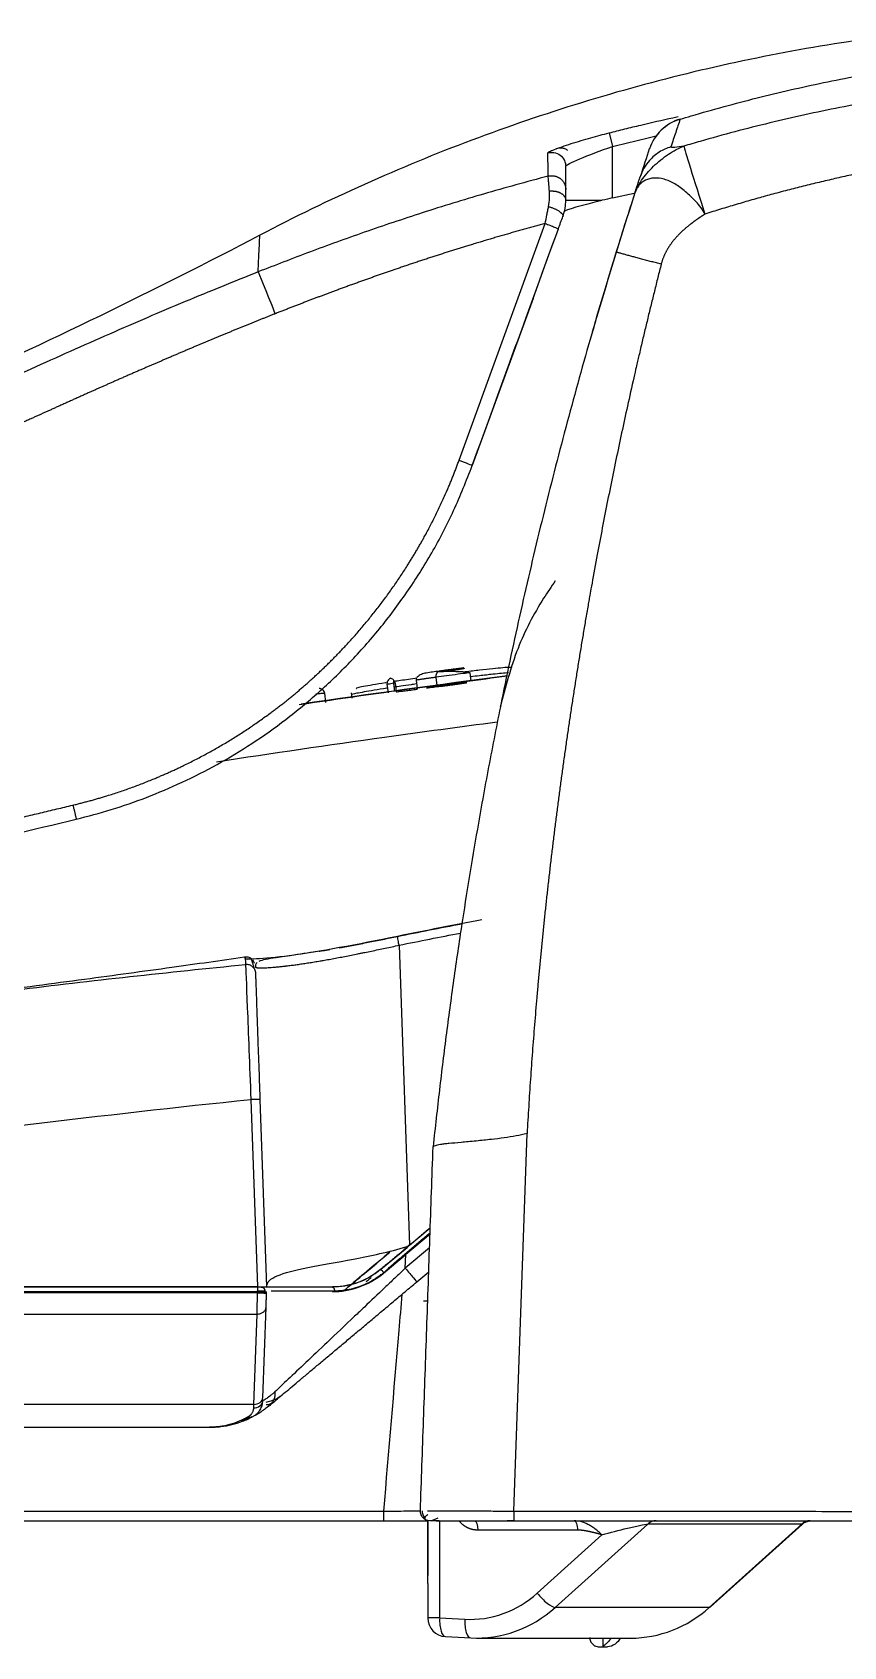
# Model space of a CAD drawing. Header units: millimetres. Extents: x 22 to 2359, y 6 to 1660.
# Drawn here: x 1928.5 to 2015.3, y 500.7 to 673.3 of the extents above; entities that cross this region are included whole.
import ezdxf

# ---------------------------------------------------------------- set-up
doc = ezdxf.new("R2010")
doc.units = ezdxf.units.MM
doc.layers.get('0').update_dxf_attribs({"linetype": 'CONTINUOUS'})

msp = doc.modelspace()

# ---------------------------------------------------------------- linework, layer by layer
for p, q in [((1997.82, 663.98), (1997.82, 664)), ((1990.21, 662.51), (1990.58, 661.06)), ((1985.38, 659.68), (1985.39, 659.68)), ((1990.58, 655.56), (1990.58, 661.06)), ((1990.58, 655.56), (1992.89, 656.08)), ((1989.49, 655.3), (1985.58, 655.3)), ((1974.17, 627.51), (1983.38, 652.82)), ((1983.67, 649.18), (1984.65, 651.86)), ((1982.08, 644.8), (1983.67, 649.18)), ((1982.08, 644.8), (1975.58, 626.95)), ((1971.84, 603.42), (1971.72, 604.31)), ((1974.68, 605.25), (1974.77, 605.27)), ((1975.47, 603.89), (1975.35, 604.79)), ((1959.92, 601.61), (1959.79, 602.62)), ((1962.62, 602.66), (1962.7, 602.07)), ((1966.45, 603.58), (1966.58, 602.63)), ((1967.31, 602.77), (1967.19, 603.66)), ((1967.33, 603.68), (1967.45, 602.79)), ((1967.45, 602.79), (1967.46, 602.75)), ((1969.57, 604), (1969.69, 603.12)), ((1969.69, 603.12), (1969.7, 603.03)), ((1967.75, 575.66), (1968.87, 543.58)), ((1952.4, 573.4), (1952.4, 573.31)), ((1951.9, 559.16), (1952.6, 539.12)), ((1953.6, 539.12), (1952.9, 559.16)), ((1980.03, 515.16), (1981.44, 555.51)), ((1971.07, 544.77), (1968.46, 542.59)), ((1968.87, 543.58), (1971.09, 545.45)), ((1965.78, 540.99), (1968.6, 543.35)), ((1966.09, 540.6), (1968.46, 542.59)), ((1971.02, 543.31), (1968.41, 541.12)), ((1968.41, 541.12), (1968.46, 542.59)), ((1968.87, 543.58), (1968.6, 543.35)), ((1968.6, 543.35), (1968.6, 543.43)), ((1969.64, 539.66), (1970.93, 540.74)), ((1952.6, 539.12), (1904.19, 539.12)), ((1952.58, 538.61), (1904.19, 538.61)), ((1948.48, 539.11), (1948.48, 539.06)), ((1950.59, 539.05), (1950.59, 539.12)), ((1950.59, 539.11), (1950.59, 539.12)), ((1952.58, 538.61), (1953.58, 538.61)), ((1952.6, 539.12), (1953.6, 539.12)), ((1953, 539.11), (1952.6, 539.11)), ((1952.6, 538.61), (1952.6, 538.71)), ((1952.6, 538.71), (1953.4, 538.71)), ((1953.4, 538.71), (1953.4, 538.61)), ((1953.57, 538.46), (1953.58, 538.61)), ((1953.6, 539.12), (1960.64, 539.12)), ((1953.6, 539.12), (1953.6, 539.12)), ((1952.57, 538.49), (1904.19, 538.49)), ((1953.18, 527.28), (1953.52, 536.94)), ((1970.38, 537.62), (1970.82, 537.62)), ((1904.19, 536.22), (1952.52, 536.22)), ((1952.52, 536.22), (1952.18, 526.56)), ((1952.18, 526.56), (1904.19, 526.56)), ((1904.19, 524.12), (1947.48, 524.12)), ((1912.19, 514.12), (1970.82, 514.12)), ((1970.82, 514.14), (1970.82, 508.27)), ((1970.83, 508.32), (1970.83, 514.14)), ((1972.03, 514.12), (1971.03, 514.12)), ((1972.09, 514.12), (1972.09, 503.73)), ((1986.84, 513.12), (1976.17, 513.12)), ((1980.03, 514.12), (1979.32, 514.12)), ((1980.03, 514.12), (2020.56, 514.12)), ((1984.45, 504.86), (1994.35, 513.77)), ((2010.83, 513.77), (1994.35, 513.77)), ((2010.83, 513.77), (2000.93, 504.86)), ((2001.07, 504.9), (2010.87, 513.73)), ((1982.53, 506.39), (1989.45, 512.62)), ((1970.81, 507.42), (1970.81, 503.73)), ((2000.93, 504.86), (1984.45, 504.86)), ((1972.09, 503.73), (1970.81, 503.73)), ((1972.09, 503.73), (1974.78, 503.59)), ((1972.72, 501.73), (1975.41, 501.59)), ((1976.04, 501.57), (1992.52, 501.57)), ((1989.14, 500.65), (1989.54, 500.65)), ((1989.54, 501.57), (1989.54, 500.65))]:
    msp.add_line(p, q)
for centre, radius, start, end in [((1999.27, 659.21), 5, 106.8177, 161.4333), ((1972.81, 503.73), 2, 180, 267.044)]:
    msp.add_arc(centre, radius, start, end)
at = {"extrusion": (0, 0, -1)}
msp.add_arc((-1971.03, 515.12), 1, 270, 2, dxfattribs=at)
for centre, major_axis, ratio, start_param, end_param in [((1999.27, 659.21), (4.74, -1.59), 0.994733, 2.184581, 3.141592), ((2000.61, 653.59), (-2.41, 7.54), 0.007804, 0.100218, 1.537542), ((1990.58, 655.29), (-5, -1.14), 0.051099, 4.700752, 4.920458), ((1954.51, 643), (1.84, -4.65), 0.012854, 1.603251, 3.104235), ((1952.18, 527.32), (0.999, -0.035), 0.755492, 4.738765, 6.283185), ((1966.08, 515.12), (0, 1), 0.000101, 1.559681, 3.152708), ((1975.32, 515.57), (0, -12), 0.93358, 6.235014, 6.982207), ((1983.25, 506.39), (-1.34, 1.49), 0.274321, 1.328632, 2.899435), ((1976.04, 515.57), (0, -14), 0.93358, 6.235014, 6.982207), ((1992.52, 515.57), (0, 14), 0.93358, 3.141604, 3.840614), ((1999.73, 506.39), (1.34, -1.49), 0.274321, 6.041028, 6.283203), ((1972.81, 503.73), (0.1, 2), 0.357952, 1.589278, 3.160075), ((1975.5, 503.59), (0.1, 2), 0.357952, 1.589272, 3.160075)]:
    msp.add_ellipse(centre, major_axis=major_axis, ratio=ratio, start_param=start_param, end_param=end_param)
at = {"extrusion": (-6.12303e-17, -3.08149e-33, -1)}
msp.add_ellipse((1953.87, 960.99), major_axis=(-14.58, 417.58), ratio=0.035899, start_param=3.113553, end_param=3.131883, dxfattribs=at)
for points, degree, knots in [([(2023.48, 673.27), (2015.29, 672.35), (1999.09, 669.51), (1975.32, 662.2), (1960.23, 655.44), (1952.86, 651.58)], 3, [0, 0, 0, 0, 0.331002, 0.665642, 1, 1, 1, 1]), ([(1997.82, 663.98), (1998.21, 664.1), (2000.94, 664.91), (2006.03, 666.3), (2013.16, 667.94), (2020.07, 669.23), (2024.62, 669.9), (2026.76, 670.18)], 3, [0, 0, 0, 0, 0.041271, 0.287919, 0.534524, 0.781096, 1, 1, 1, 1]), ([(2026.76, 667.15), (2025.34, 666.97), (2021.37, 666.41), (2014.9, 665.28), (2007.39, 663.63), (2001.84, 662.16), (1998.79, 661.27), (1998.21, 661.09)], 3, [0, 0, 0, 0, 0.148003, 0.411224, 0.674338, 0.93743, 1, 1, 1, 1]), ([(1990.21, 662.51), (1990.78, 662.65), (1991.91, 662.94), (1994.18, 663.49), (1996.08, 663.93), (1997.41, 664.22), (1997.59, 664.26)], 3, [0, 0, 0, 0, 0.231254, 0.462453, 0.924651, 1, 1, 1, 1]), ([(1997.82, 663.98), (1997.67, 663.52), (1997.35, 662.59), (1997, 661.55), (1996.82, 661.02)], 3, [0, 0, 0, 0, 0.497529, 1, 1, 1, 1]), ([(1983.67, 660.38), (1983.68, 660.39), (1983.69, 660.43), (1983.83, 660.51), (1984.06, 660.61), (1984.46, 660.78), (1985.13, 661.02), (1986.11, 661.35), (1987.17, 661.67), (1988.22, 661.98), (1989.23, 662.26), (1989.89, 662.43), (1990.21, 662.51)], 3, [0, 0, 0, 0, 0.073739, 0.147652, 0.221143, 0.294175, 0.436279, 0.570425, 0.693954, 0.804828, 0.904856, 1, 1, 1, 1]), ([(1983.67, 660.38), (1984.05, 660.49), (1984.58, 660.43), (1985.38, 659.83), (1985.58, 659.33), (1985.58, 658.94)], 3, [0, 0, 0, 0, 0.5, 0.5, 1, 1, 1, 1]), ([(1983.7, 657.89), (1983.7, 658.34), (1983.68, 659.24), (1983.67, 660), (1983.67, 660.38)], 3, [0, 0, 0, 0, 0.500003, 1, 1, 1, 1]), ([(1985.81, 660.63), (1985.71, 660.7), (1985.5, 660.81), (1985.17, 660.9), (1984.85, 660.9), (1984.66, 660.85), (1984.56, 660.82)], 3, [0, 0, 0, 0, 0.267668, 0.527574, 0.773135, 1, 1, 1, 1]), ([(1985.58, 658.94), (1985.58, 659.03), (1986.15, 659.34), (1988.01, 660.14), (1989.29, 660.63), (1990.58, 661.06)], 3, [0, 0, 0, 0, 0.5, 0.5, 1, 1, 1, 1]), ([(1996.82, 661.02), (1996.61, 660.95), (1996.18, 660.8), (1995.38, 660.36), (1994.59, 659.69), (1993.91, 658.77), (1993.66, 658.14), (1993.54, 657.82)], 3, [0, 0, 0, 0, 0.143013, 0.286024, 0.571381, 0.78569, 1, 1, 1, 1]), ([(1983.7, 657.89), (1981.39, 657.27), (1976.88, 656.05), (1970.32, 654.02), (1964.12, 651.94), (1958.27, 649.83), (1954.5, 648.36), (1952.67, 647.65)], 3, [0, 0, 0, 0, 0.219472, 0.429207, 0.629208, 0.819475, 1, 1, 1, 1]), ([(1983.83, 656.29), (1983.81, 656.52), (1983.78, 656.96), (1983.74, 657.44), (1983.71, 657.78), (1983.71, 657.86), (1983.7, 657.89)], 3, [0, 0, 0, 0, 0.259891, 0.502469, 0.755029, 1, 1, 1, 1]), ([(1985.58, 656.45), (1985.58, 656.75), (1985.58, 657.35), (1985.58, 658.18), (1985.58, 658.7), (1985.58, 658.94)], 3, [0, 0, 0, 0, 0.325657, 0.679477, 1, 1, 1, 1]), ([(1992.94, 655.99), (1992.98, 656.09), (1993.04, 656.31), (1993.18, 656.72), (1993.33, 657.19), (1993.45, 657.56), (1993.52, 657.75), (1993.53, 657.8), (1993.54, 657.82)], 3, [0, 0, 0, 0, 0.133186, 0.26432, 0.518036, 0.760172, 0.881933, 1, 1, 1, 1]), ([(2000.47, 653.83), (2000.34, 654.07), (2000.07, 654.55), (1999.34, 655.36), (1998.58, 656.08), (1997.83, 656.7), (1997.06, 657.2), (1996.09, 657.61), (1995.2, 657.73), (1994.55, 657.63), (1993.96, 657.41), (1993.49, 657.04), (1993.15, 656.55), (1993.01, 656.17), (1992.94, 655.99)], 3, [0, 0, 0, 0, 0.062774, 0.125331, 0.250422, 0.31274, 0.375048, 0.499845, 0.624704, 0.686938, 0.749109, 0.87487, 0.937866, 1, 1, 1, 1]), ([(1983.74, 654.64), (1983.78, 654.95), (1983.87, 655.55), (1983.84, 656.05), (1983.83, 656.29)], 3, [0, 0, 0, 0, 0.520403, 1, 1, 1, 1]), ([(1985.58, 655.3), (1985.58, 655.46), (1985.58, 655.78), (1985.58, 656.12), (1985.58, 656.36), (1985.58, 656.42), (1985.58, 656.45)], 3, [0, 0, 0, 0, 0.252643, 0.504695, 0.752942, 1, 1, 1, 1]), ([(1983.38, 652.82), (1983.44, 653.13), (1983.53, 653.59), (1983.65, 654.2), (1983.71, 654.49), (1983.74, 654.64)], 3, [0, 0, 0, 0, 0.498011, 0.748451, 1, 1, 1, 1]), ([(1983.38, 652.82), (1979.47, 651.77), (1975.52, 650.57), (1971.84, 649.45), (1968.1, 648.18), (1964.62, 647), (1961.1, 645.7), (1957.85, 644.5), (1954.51, 643.18)], 2, [0, 0, 0, 0.25, 0.25, 0.5, 0.5, 0.75, 0.75, 1, 1, 1]), ([(1983.38, 652.82), (1983.56, 652.76), (1983.92, 652.62), (1984.4, 652.43), (1984.73, 652.29), (1984.77, 652.26), (1984.79, 652.25)], 3, [0, 0, 0, 0, 0.235734, 0.494348, 0.756133, 1, 1, 1, 1]), ([(2000.47, 653.83), (2000.07, 653.57), (1999.71, 653.32), (1999.31, 653.04), (1998.96, 652.77), (1998.18, 652.17), (1997.59, 651.55), (1996.93, 650.86), (1996.49, 650.13), (1996.01, 649.33), (1995.79, 648.48)], 2, [0, 0, 0, 0.125, 0.125, 0.25, 0.25, 0.5, 0.5, 0.75, 0.75, 1, 1, 1]), ([(1952.86, 651.58), (1941.52, 645.63), (1918.58, 634.5), (1883.29, 620.07), (1847.37, 607.96), (1810.84, 598.19), (1773.71, 590.72), (1748.68, 587.3), (1736.09, 585.98)], 3, [0, 0, 0, 0, 0.16838, 0.335813, 0.501715, 0.667214, 0.833468, 1, 1, 1, 1]), ([(1990.98, 649.79), (1990.04, 646.68), (1988.15, 640.44), (1985.55, 631.02), (1983.12, 621.55), (1980.87, 612.02), (1979.01, 603.36), (1977.48, 595.59), (1976.01, 587.57), (1974.9, 580.82), (1974.07, 575.35), (1973.49, 571.31), (1972.94, 567.28), (1972.43, 563.23), (1971.94, 559.19), (1971.61, 556.15), (1971.39, 554.12)], 3, [0, 0, 0, 0, 0.099859, 0.199784, 0.299775, 0.399833, 0.499956, 0.571393, 0.64283, 0.749983, 0.781236, 0.812489, 0.874993, 0.906246, 0.937498, 1, 1, 1, 1]), ([(1952.67, 647.65), (1950.07, 646.6), (1944.74, 644.45), (1936.64, 640.97), (1927.19, 636.75), (1915.93, 631.56), (1907.47, 627.63), (1902.95, 625.54)], 3, [0, 0, 0, 0, 0.154813, 0.316735, 0.485715, 0.725507, 1, 1, 1, 1]), ([(1995.79, 648.48), (1992.87, 637.02), (1988.16, 613.88), (1986.36, 602.23), (1984.57, 590.59), (1983.33, 578.9), (1982.1, 567.22), (1981.44, 555.51)], 2, [0, 0, 0, 0.25, 0.5, 0.5, 0.75, 0.75, 1, 1, 1]), ([(1954.51, 643.18), (1951.62, 642.04), (1948.58, 640.78), (1945.68, 639.58), (1942.6, 638.25), (1939.68, 637), (1936.55, 635.62), (1933.65, 634.33), (1930.43, 632.88), (1927.55, 631.58), (1924.22, 630.05), (1921.54, 628.82), (1917.93, 627.14), (1916.69, 626.57), (1914.75, 625.67), (1912.02, 624.4), (1911.54, 624.18), (1907.69, 622.39), (1905.04, 621.17)], 2, [0, 0, 0, 0.125, 0.125, 0.25, 0.25, 0.375, 0.375, 0.5, 0.5, 0.625, 0.625, 0.75, 0.75, 0.8125, 0.8125, 0.875, 0.875, 1, 1, 1]), ([(1932.86, 590.64), (1936.38, 591.48), (1941.43, 593.38), (1944.72, 594.85), (1949.52, 597.36), (1953.97, 600.44), (1956.81, 602.67), (1959.5, 605.08), (1962.04, 607.64), (1965.6, 611.71), (1968.64, 616.2), (1970.47, 619.3), (1972.93, 624.1), (1974.17, 627.51)], 2, [0, 0, 0, 0.125, 0.1875, 0.25, 0.375, 0.4375, 0.5, 0.5625, 0.625, 0.75, 0.8125, 0.875, 1, 1, 1]), ([(1933.21, 589.13), (1934.46, 589.45), (1937.01, 590.12), (1940.79, 591.44), (1944.58, 593.05), (1948.35, 594.97), (1952.06, 597.2), (1955.69, 599.77), (1959.2, 602.67), (1962.56, 605.91), (1965.73, 609.48), (1968.66, 613.38), (1971.32, 617.61), (1973.69, 622.13), (1974.94, 625.33), (1975.58, 626.95)], 3, [0, 0, 0, 0, 0.065806, 0.133494, 0.203027, 0.274396, 0.347611, 0.422682, 0.499605, 0.578378, 0.658999, 0.741465, 0.825787, 0.911982, 1, 1, 1, 1]), ([(1984.46, 614.61), (1984.03, 614), (1982.49, 611.72), (1980.18, 607.31), (1979.13, 603.24), (1978.58, 601.12)], 3, [0, 0, 0, 0, 0.150584, 0.557003, 1, 1, 1, 1]), ([(1957.07, 601.4), (1961.46, 602.04), (1968.87, 603.09), (1976.29, 604.06), (1979.31, 604.45)], 3, [0, 0, 0, 0, 0.592921, 1, 1, 1, 1]), ([(1966.87, 604.2), (1966.8, 604.18), (1966.68, 604.11), (1966.53, 603.95), (1966.45, 603.75), (1966.45, 603.61), (1966.46, 603.53)], 3, [0, 0, 0, 0, 0.240423, 0.497814, 0.756395, 1, 1, 1, 1]), ([(1967.2, 603.97), (1967.16, 604.02), (1967.12, 604.06), (1967.01, 604.15), (1966.95, 604.17), (1966.87, 604.19), (1966.84, 604.19), (1966.84, 604.19)], 3, [0, 0, 0, 0, 0.18132, 0.18132, 0.552673, 0.552673, 1, 1, 1, 1]), ([(1969.66, 604.21), (1969.06, 604.12), (1968.21, 604), (1967.43, 603.88), (1967.2, 603.85)], 3, [0, 0, 0, 0, 0.697968, 1, 1, 1, 1]), ([(1970.64, 604.76), (1970.47, 604.74), (1970.3, 604.68), (1969.98, 604.54), (1969.82, 604.44), (1969.67, 604.28), (1969.64, 604.24), (1969.6, 604.17), (1969.58, 604.12), (1969.57, 604.06), (1969.57, 604.03), (1969.57, 604)], 3, [0, 0, 0, 0, 0.36989, 0.36989, 0.759663, 0.759663, 0.852659, 0.852659, 0.947416, 0.947416, 1, 1, 1, 1]), ([(1975.35, 604.79), (1975.34, 604.79), (1975.31, 604.78), (1974.98, 604.75), (1974.11, 604.63), (1972.79, 604.46), (1972.07, 604.36), (1971.72, 604.31)], 3, [0, 0, 0, 0, 0.090629, 0.251801, 0.501204, 0.756257, 1, 1, 1, 1]), ([(1975.26, 604.77), (1975.21, 604.79), (1975.05, 604.82), (1974.69, 604.87), (1974.22, 604.89), (1973.7, 604.91), (1973.16, 604.91), (1972.65, 604.91), (1972.21, 604.9), (1971.98, 604.9), (1971.88, 604.9)], 3, [0, 0, 0, 0, 0.131982, 0.263541, 0.393871, 0.522156, 0.647596, 0.769435, 0.887019, 1, 1, 1, 1]), ([(1974.68, 605.3), (1974.67, 605.3), (1974.67, 605.3), (1974.62, 605.3), (1974.54, 605.29), (1974.39, 605.27), (1974.14, 605.24), (1973.81, 605.2), (1973.53, 605.16), (1973.28, 605.13), (1973.05, 605.1), (1972.82, 605.07), (1972.62, 605.04), (1972.41, 605.01), (1972.21, 604.98), (1972.1, 604.97), (1972.04, 604.96)], 3, [0, 0, 0, 0, 0.062895, 0.124569, 0.18676, 0.249633, 0.374909, 0.499725, 0.56228, 0.624882, 0.708491, 0.750481, 0.813349, 0.875519, 0.937157, 1, 1, 1, 1]), ([(1972.35, 604.91), (1972.4, 604.91), (1972.56, 604.93), (1972.8, 604.97), (1973.08, 605.01), (1973.34, 605.05), (1973.59, 605.08), (1973.82, 605.11), (1974.02, 605.14), (1974.2, 605.17), (1974.36, 605.2), (1974.5, 605.22), (1974.61, 605.24), (1974.66, 605.25), (1974.68, 605.25)], 3, [0, 0, 0, 0, 0.045646, 0.132119, 0.218556, 0.30556, 0.392709, 0.479197, 0.565624, 0.652592, 0.73979, 0.826362, 0.912897, 1, 1, 1, 1]), ([(1979.8, 605.32), (1979.82, 605.33), (1979.84, 605.36), (1979.62, 605.37), (1978.92, 605.33), (1977.82, 605.22), (1976.43, 605.07), (1975.36, 604.95), (1974.83, 604.88)], 3, [0, 0, 0, 0, 0.085347, 0.271754, 0.457999, 0.644301, 0.830909, 1, 1, 1, 1]), ([(1979.47, 604.79), (1979.03, 604.76), (1978.08, 604.66), (1976.57, 604.49), (1975.72, 604.39), (1975.39, 604.35)], 3, [0, 0, 0, 0, 0.492064, 0.812747, 1, 1, 1, 1]), ([(1959.79, 602.6), (1959.79, 602.6), (1959.78, 602.6), (1959.55, 602.58), (1959.03, 602.51), (1958.8, 602.48)], 3, [0, 0, 0, 0, 0.036238, 0.635939, 1, 1, 1, 1]), ([(1959.79, 602.59), (1959.78, 602.66), (1959.74, 602.8), (1959.6, 602.98), (1959.4, 603.09), (1959.26, 603.12), (1959.19, 603.12)], 3, [0, 0, 0, 0, 0.243952, 0.501938, 0.758942, 1, 1, 1, 1]), ([(1966.51, 603.14), (1966.49, 603.14), (1965.97, 603.06), (1964.62, 602.84), (1963.06, 602.57), (1962.65, 602.46), (1962.65, 602.43)], 3, [0, 0, 0, 0, 0.009066, 0.217364, 0.621378, 1, 1, 1, 1]), ([(1966.37, 603.72), (1966.34, 603.71), (1965.81, 603.63), (1964.88, 603.48), (1963.87, 603.3), (1963.26, 603.16), (1963.13, 603.11), (1963.19, 603.09), (1963.21, 603.09)], 3, [0, 0, 0, 0, 0.012751, 0.240336, 0.467548, 0.694698, 0.922056, 1, 1, 1, 1]), ([(1967.19, 603.66), (1967.08, 603.64), (1966.82, 603.6), (1966.54, 603.56), (1966.46, 603.55), (1966.46, 603.54), (1966.46, 603.54)], 3, [0, 0, 0, 0, 0.256195, 0.589012, 0.998101, 1, 1, 1, 1]), ([(1967.33, 603.68), (1967.33, 603.7), (1967.31, 603.82), (1967.25, 603.9), (1967.2, 603.97)], 3, [0, 0, 0, 0, 0.151238, 1, 1, 1, 1]), ([(1969.59, 603.59), (1969.4, 603.56), (1968.83, 603.48), (1968.03, 603.37), (1967.44, 603.28), (1967.2, 603.24)], 3, [0, 0, 0, 0, 0.224405, 0.682009, 1, 1, 1, 1]), ([(1967.46, 602.75), (1967.58, 602.77), (1967.75, 602.79), (1967.99, 602.82), (1968.16, 602.84), (1968.38, 602.86), (1968.68, 602.9), (1969, 602.94), (1969.34, 602.99), (1969.58, 603.02), (1969.7, 603.03)], 3, [0, 0, 0, 0, 0.249348, 0.320501, 0.374062, 0.499682, 0.624346, 0.748736, 0.874015, 1, 1, 1, 1]), ([(1974.97, 603.78), (1974.97, 603.78), (1974.97, 603.78), (1974.97, 603.78), (1974.95, 603.78), (1974.91, 603.77), (1974.86, 603.76), (1974.81, 603.75), (1974.75, 603.74), (1974.68, 603.73), (1974.6, 603.72), (1974.52, 603.7), (1974.43, 603.69), (1974.32, 603.67), (1974.22, 603.66), (1974.1, 603.64), (1973.98, 603.62), (1973.8, 603.6), (1973.58, 603.56), (1973.27, 603.52), (1972.95, 603.47), (1972.61, 603.43), (1972.25, 603.38), (1971.88, 603.33), (1971.5, 603.27), (1971.24, 603.24), (1971.11, 603.22)], 3, [0, 0, 0, 0, 0.017978, 0.035885, 0.071542, 0.124838, 0.160411, 0.187189, 0.223103, 0.250012, 0.285689, 0.312359, 0.347885, 0.374566, 0.410271, 0.437213, 0.47309, 0.499847, 0.562033, 0.624371, 0.687176, 0.749501, 0.811691, 0.874328, 0.937161, 1, 1, 1, 1]), ([(1972.19, 603.35), (1972.2, 603.35), (1972.23, 603.35), (1972.3, 603.36), (1972.38, 603.37), (1972.49, 603.39), (1972.6, 603.4), (1972.71, 603.41), (1972.83, 603.43), (1972.94, 603.44), (1973.06, 603.46), (1973.18, 603.48), (1973.31, 603.49), (1973.42, 603.51), (1973.55, 603.52), (1973.66, 603.54), (1973.78, 603.56), (1973.89, 603.57), (1974.01, 603.59), (1974.11, 603.6), (1974.22, 603.62), (1974.31, 603.63), (1974.41, 603.64), (1974.5, 603.66), (1974.58, 603.67), (1974.66, 603.68), (1974.73, 603.69), (1974.79, 603.7), (1974.84, 603.71), (1974.89, 603.72), (1974.92, 603.72), (1974.95, 603.73), (1974.97, 603.73), (1974.99, 603.74), (1974.99, 603.74), (1974.99, 603.74)], 3, [0, 0, 0, 0, 0.015726, 0.031377, 0.062531, 0.098075, 0.12483, 0.160749, 0.187555, 0.223115, 0.249787, 0.285535, 0.312494, 0.348162, 0.374819, 0.410416, 0.437295, 0.47316, 0.499869, 0.535409, 0.562146, 0.598052, 0.624882, 0.660454, 0.687119, 0.722836, 0.749802, 0.785497, 0.812158, 0.84774, 0.87459, 0.910513, 0.937324, 0.973063, 1, 1, 1, 1]), ([(1978.26, 599.5), (1974.23, 598.98), (1964.21, 597.63), (1954.2, 596.16), (1948.22, 595.23)], 3, [0, 0, 0, 0, 0.401187, 1, 1, 1, 1]), ([(1967.58, 576.6), (1963.34, 575.74), (1959.12, 574.94), (1954.57, 574.34), (1953.33, 574.23), (1951.67, 574.15), (1951.24, 574.19), (1951.24, 574.26)], 3, [0, 0, 0, 0, 0.5, 0.5, 0.75, 0.75, 1, 1, 1, 1]), ([(1961.39, 575.39), (1961.39, 575.39), (1961.64, 575.44), (1961.96, 575.5), (1962.33, 575.57), (1962.59, 575.61), (1963.03, 575.7), (1963.67, 575.82), (1964.44, 575.97), (1965.22, 576.13), (1966, 576.28), (1966.79, 576.44), (1967.32, 576.55), (1967.58, 576.6)], 3, [0, 0, 0, 0, 0.001311, 0.126147, 0.157356, 0.188565, 0.250983, 0.375819, 0.500655, 0.625492, 0.750328, 0.875164, 1, 1, 1, 1]), ([(1967.75, 575.66), (1967.73, 575.75), (1967.7, 575.89), (1967.66, 576.13), (1967.61, 576.35), (1967.59, 576.51), (1967.58, 576.59), (1967.58, 576.61), (1967.58, 576.6)], 3, [0, 0, 0, 0, 0.124999, 0.25, 0.5, 0.750001, 0.875001, 1, 1, 1, 1]), ([(1952.4, 573.31), (1952.4, 573.3), (1952.42, 573.29), (1952.47, 573.27), (1952.57, 573.25), (1952.7, 573.24), (1952.87, 573.24), (1953.04, 573.24), (1953.17, 573.24), (1953.23, 573.24), (1953.27, 573.24), (1953.39, 573.24), (1953.59, 573.25), (1953.91, 573.27), (1954.25, 573.3), (1954.62, 573.33), (1955.03, 573.37), (1955.36, 573.41), (1955.59, 573.43), (1955.75, 573.45), (1956.03, 573.49), (1956.45, 573.54), (1956.97, 573.61), (1957.52, 573.69), (1958.09, 573.78), (1958.68, 573.87), (1959.12, 573.95), (1959.39, 573.99), (1959.49, 574.01), (1959.68, 574.04), (1960.05, 574.11), (1960.6, 574.2), (1961.27, 574.33), (1961.95, 574.46), (1962.64, 574.59), (1963.23, 574.71), (1963.65, 574.8), (1963.89, 574.85), (1964.25, 574.92), (1964.8, 575.03), (1965.53, 575.19), (1966.27, 575.34), (1967.01, 575.5), (1967.5, 575.6), (1967.75, 575.66)], 3, [0, 0, 0, 0, 0.03125, 0.0625, 0.09375, 0.125, 0.15625, 0.1875, 0.203125, 0.207031, 0.210937, 0.21875, 0.25, 0.28125, 0.3125, 0.34375, 0.375, 0.40625, 0.414062, 0.421875, 0.4375, 0.46875, 0.5, 0.53125, 0.5625, 0.59375, 0.625, 0.628906, 0.632812, 0.640625, 0.65625, 0.6875, 0.71875, 0.75, 0.78125, 0.8125, 0.828125, 0.835937, 0.84375, 0.875, 0.90625, 0.9375, 0.96875, 1, 1, 1, 1]), ([(1959.43, 575.05), (1958.36, 574.88), (1956.56, 574.6), (1954.06, 574.25), (1953.09, 574.09), (1952.74, 573.91)], 3, [0, 0, 0, 0, 0.304771, 0.569336, 1, 1, 1, 1]), ([(1959.2, 575.01), (1959.22, 575.01), (1959.47, 575.05), (1959.85, 575.12), (1960.22, 575.18), (1960.35, 575.21)], 3, [0, 0, 0, 0, 0.055909, 0.663629, 1, 1, 1, 1]), ([(1951.23, 574.37), (1948.7, 574.01), (1943.17, 573.23), (1933.96, 571.97), (1923.42, 570.58), (1911.57, 569.07), (1898.35, 567.44), (1883.78, 565.72), (1867.94, 563.95), (1851.26, 562.21), (1834.97, 560.67), (1820.76, 559.48), (1809.29, 558.65), (1800.44, 558.09), (1793.41, 557.71), (1787.24, 557.41), (1779.87, 557.09), (1770.34, 556.77), (1758.44, 556.51), (1746.64, 556.4), (1738.79, 556.4), (1735.52, 556.41)], 3, [0, 0, 0, 0, 0.04012, 0.085362, 0.133657, 0.186613, 0.245049, 0.309561, 0.380415, 0.457405, 0.535592, 0.60301, 0.653334, 0.694232, 0.726094, 0.75178, 0.782381, 0.830973, 0.887488, 0.952795, 1, 1, 1, 1]), ([(1902.38, 567.92), (1904.4, 568.16), (1908.45, 568.66), (1914.52, 569.4), (1920.6, 570.14), (1928.74, 571.13), (1938.98, 572.34), (1947.2, 573.18), (1951.33, 573.6)], 3, [0, 0, 0, 0, 0.123873, 0.247939, 0.372261, 0.496905, 0.747429, 1, 1, 1, 1]), ([(1952.04, 574.16), (1951.99, 574.2), (1951.88, 574.27), (1951.7, 574.35), (1951.48, 574.4), (1951.33, 574.39), (1951.24, 574.38)], 3, [0, 0, 0, 0, 0.22546, 0.458278, 0.708488, 1, 1, 1, 1]), ([(1951.24, 574.26), (1951.24, 574.25), (1951.25, 574.23), (1951.31, 574.21), (1951.41, 574.2), (1951.5, 574.19), (1951.56, 574.18)], 3, [0, 0, 0, 0, 0.250689, 0.501378, 0.752068, 1, 1, 1, 1]), ([(1951.33, 573.6), (1951.34, 573.28), (1951.41, 571.6), (1951.62, 566.33), (1951.75, 562.81), (1951.9, 559.16)], 3, [0, 0, 0, 0, 0.5, 0.5, 1, 1, 1, 1]), ([(1952.43, 572.64), (1952.4, 572.79), (1952.36, 573.06), (1952.1, 573.37), (1951.75, 573.59), (1951.48, 573.59), (1951.33, 573.6)], 3, [0, 0, 0, 0, 0.269204, 0.500224, 0.731318, 1, 1, 1, 1]), ([(1952.9, 559.16), (1952.88, 559.59), (1952.85, 560.43), (1952.81, 561.68), (1952.77, 562.9), (1952.72, 564.09), (1952.68, 565.24), (1952.63, 566.69), (1952.55, 569.02), (1952.49, 570.81), (1952.45, 571.81), (1952.44, 572.2), (1952.43, 572.49), (1952.43, 572.59), (1952.43, 572.64)], 3, [0, 0, 0, 0, 0.063287, 0.125548, 0.187654, 0.250087, 0.312703, 0.375327, 0.500286, 0.749341, 0.812011, 0.874429, 0.936898, 1, 1, 1, 1]), ([(1981.44, 555.51), (1981.05, 555.43), (1980.24, 555.25), (1978.95, 555.05), (1977.5, 554.87), (1975.9, 554.71), (1974.36, 554.57), (1973.28, 554.47), (1972.59, 554.41), (1972.16, 554.35), (1971.83, 554.29), (1971.58, 554.21), (1971.42, 554.14), (1971.4, 554.13), (1971.39, 554.12)], 3, [0, 0, 0, 0, 0.075139, 0.158496, 0.250253, 0.367295, 0.499487, 0.624297, 0.686875, 0.749469, 0.812002, 0.874478, 0.941561, 1, 1, 1, 1]), ([(1971.09, 545.45), (1970.99, 545.36), (1970.55, 544.99), (1970.03, 544.55), (1969.53, 544.13), (1969.19, 543.85), (1968.77, 543.5), (1968.36, 543.15), (1968.02, 542.87), (1967.52, 542.45), (1966.77, 541.82), (1966.1, 541.26), (1965.77, 540.98)], 3, [0, 0, 0, 0, 0.059001, 0.247201, 0.294251, 0.341301, 0.435401, 0.529501, 0.576551, 0.6236, 0.8118, 1, 1, 1, 1]), ([(1966.09, 540.64), (1966.25, 540.78), (1966.58, 541.07), (1967.06, 541.52), (1967.55, 541.94), (1968.21, 542.49), (1969.03, 543.2), (1970.04, 544.05), (1970.72, 544.62), (1971.07, 544.91)], 3, [0, 0, 0, 0, 0.100016, 0.200635, 0.299451, 0.397499, 0.594704, 0.793125, 1, 1, 1, 1]), ([(1953.6, 539.12), (1953.59, 539.66), (1953.97, 540), (1955.48, 540.63), (1956.6, 540.9), (1959.39, 541.47), (1961.08, 541.76), (1964.7, 542.45), (1966.67, 542.85), (1968.6, 543.43)], 3, [0, 0, 0, 0, 0.25, 0.25, 0.5, 0.5, 0.75, 0.75, 1, 1, 1, 1]), ([(1962.1, 538.93), (1962.94, 539.63), (1963.68, 540.25), (1965.89, 542.12), (1966.77, 542.85), (1966.78, 542.86), (1965.91, 542.13), (1963.63, 540.21), (1962.83, 539.54), (1961.9, 538.76)], 3, [0, 0, 0, 0, 0.137658, 0.137658, 0.494578, 0.494578, 0.851499, 0.851499, 1, 1, 1, 1]), ([(1968.41, 541.12), (1968.04, 540.77), (1967.3, 540.07), (1965.84, 538.68), (1964.4, 537.31), (1962.33, 535.35), (1960.18, 533.31), (1957.78, 531.04), (1955.84, 529.21), (1954.91, 528.33), (1954.46, 527.9)], 3, [0, 0, 0, 0, 0.069767, 0.139186, 0.276258, 0.343657, 0.539136, 0.703062, 0.85656, 1, 1, 1, 1]), ([(1965.77, 540.98), (1965.68, 540.9), (1965.53, 540.79), (1965.33, 540.64), (1965.13, 540.5), (1964.88, 540.33), (1964.46, 540.08), (1963.93, 539.81), (1963.38, 539.59), (1962.94, 539.45), (1962.49, 539.32), (1961.93, 539.21), (1961.27, 539.13), (1960.84, 539.11), (1960.63, 539.11)], 3, [0, 0, 0, 0, 0.0625, 0.09375, 0.125, 0.1875, 0.25, 0.375, 0.5, 0.5625, 0.625, 0.75, 0.875, 1, 1, 1, 1]), ([(1964.51, 539.59), (1964.57, 539.63), (1964.71, 539.71), (1964.98, 539.88), (1965.32, 540.08), (1965.64, 540.32), (1965.9, 540.5), (1966.03, 540.59), (1966.09, 540.64)], 3, [0, 0, 0, 0, 0.124964, 0.25033, 0.502078, 0.756519, 0.879304, 1, 1, 1, 1]), ([(1965.77, 540.98), (1965.78, 540.98), (1965.8, 540.98), (1965.88, 540.91), (1965.97, 540.83), (1966.03, 540.73), (1966.07, 540.67), (1966.09, 540.64)], 3, [0, 0, 0, 0, 0.259177, 0.476045, 0.692913, 0.840059, 1, 1, 1, 1]), ([(1968.41, 541.12), (1968.74, 540.73), (1969.06, 540.35), (1969.51, 539.81), (1969.64, 539.66), (1969.64, 539.66)], 3, [0, 0, 0, 0, 0.5, 0.5, 1, 1, 1, 1]), ([(1952.6, 539.11), (1948.29, 539.11), (1941.83, 539.11), (1934.29, 539.11), (1929.98, 539.11), (1925.68, 539.11), (1920.29, 539.11), (1911.68, 539.11), (1903.06, 539.11), (1894.46, 539.11), (1885.87, 539.11), (1875.14, 539.11), (1862.3, 539.11), (1849.49, 539.11), (1836.72, 539.11), (1823.97, 539.11), (1811.26, 539.11), (1798.57, 539.11), (1789.08, 539.11), (1783.29, 539.11), (1781.45, 539.11), (1780.39, 539.11), (1777.77, 539.11), (1771.21, 539.11), (1762.89, 539.11), (1755.66, 539.11), (1751.54, 539.11), (1745.38, 539.11), (1738.26, 539.11), (1730.22, 539.11), (1724.25, 539.11), (1718.35, 539.11), (1712.51, 539.11), (1706.74, 539.11), (1701.04, 539.11), (1697.05, 539.11), (1694.73, 539.11), (1693.8, 539.11), (1692.17, 539.11), (1688.96, 539.11), (1684.45, 539.11), (1679.16, 539.11), (1673.99, 539.11), (1668.94, 539.11), (1664.01, 539.11), (1659.2, 539.11), (1654.52, 539.11), (1651.09, 539.11), (1648.84, 539.11), (1647.35, 539.11), (1645.5, 539.11), (1643.33, 539.11), (1641.55, 539.11), (1640.32, 539.11), (1639.62, 539.11), (1638.59, 539.11), (1636.39, 539.11), (1633.16, 539.11), (1629.54, 539.11), (1626.19, 539.11), (1623.1, 539.11), (1620.29, 539.11), (1617.73, 539.11), (1616.16, 539.11), (1615.35, 539.11), (1615.17, 539.11), (1614.87, 539.11), (1614.27, 539.11), (1613.14, 539.11), (1611.71, 539.11), (1610.28, 539.11), (1609.13, 539.11), (1608.26, 539.11), (1607.66, 539.11), (1607.4, 539.11), (1607.34, 539.11), (1607.34, 539.11), (1607.34, 539.11)], 3, [0, 0, 0, 0, 0.029582, 0.044373, 0.051768, 0.059164, 0.073955, 0.088746, 0.118328, 0.133119, 0.147909, 0.177491, 0.207073, 0.236655, 0.266237, 0.295819, 0.325401, 0.354983, 0.384565, 0.39196, 0.395658, 0.397507, 0.399356, 0.414147, 0.443728, 0.458519, 0.465915, 0.47331, 0.502892, 0.517683, 0.532474, 0.547265, 0.562056, 0.576847, 0.591638, 0.606429, 0.608278, 0.610127, 0.613824, 0.62122, 0.636011, 0.650802, 0.665593, 0.680384, 0.695175, 0.709966, 0.724756, 0.739547, 0.743245, 0.746943, 0.754338, 0.761734, 0.769129, 0.772827, 0.774676, 0.776525, 0.78392, 0.798711, 0.813502, 0.828293, 0.843084, 0.857875, 0.872666, 0.887457, 0.888381, 0.889306, 0.891155, 0.894852, 0.902248, 0.917039, 0.93183, 0.946621, 0.961412, 0.976203, 0.990994, 0.998389, 1, 1, 1, 1]), ([(1953.4, 538.71), (1953.39, 538.77), (1953.37, 538.88), (1953.28, 539), (1953.17, 539.09), (1953.06, 539.11), (1953, 539.11)], 3, [0, 0, 0, 0, 0.25671, 0.500001, 0.743291, 1, 1, 1, 1]), ([(1954.08, 538.71), (1954.09, 538.71), (1954.13, 538.71), (1954.21, 538.71), (1954.36, 538.71), (1954.55, 538.71), (1954.75, 538.71), (1954.98, 538.71), (1955.28, 538.71), (1955.68, 538.71), (1956.01, 538.71), (1956.25, 538.71), (1956.4, 538.71), (1956.69, 538.71), (1957.12, 538.71), (1957.66, 538.71), (1958.23, 538.71), (1958.84, 538.71), (1959.36, 538.71), (1959.75, 538.71), (1959.97, 538.71), (1960.31, 538.71), (1960.6, 538.71), (1960.83, 538.71)], 3, [0, 0, 0, 0, 0.015467, 0.033368, 0.069169, 0.140772, 0.176573, 0.212374, 0.283976, 0.355579, 0.427181, 0.445082, 0.462982, 0.498783, 0.570386, 0.641988, 0.713591, 0.785193, 0.856795, 0.892596, 0.910497, 0.928398, 1, 1, 1, 1]), ([(1960.63, 539.11), (1960.39, 539.11), (1960.09, 539.11), (1959.74, 539.11), (1959.52, 539.11), (1959.12, 539.11), (1958.58, 539.11), (1957.96, 539.11), (1957.37, 539.11), (1956.81, 539.11), (1956.38, 539.11), (1956.08, 539.11), (1955.92, 539.11), (1955.68, 539.11), (1955.34, 539.11), (1954.93, 539.11), (1954.62, 539.11), (1954.45, 539.11), (1954.39, 539.11)], 3, [0, 0, 0, 0, 0.086987, 0.108734, 0.13048, 0.173974, 0.26096, 0.347947, 0.434934, 0.521921, 0.608908, 0.652401, 0.674148, 0.695894, 0.782881, 0.869868, 0.956855, 1, 1, 1, 1]), ([(1960.63, 539.11), (1960.65, 539.11), (1960.68, 539.1), (1960.73, 539.07), (1960.78, 539), (1960.81, 538.9), (1960.83, 538.8), (1960.83, 538.74), (1960.83, 538.71)], 3, [0, 0, 0, 0, 0.125, 0.25, 0.5, 0.75, 0.875, 1, 1, 1, 1]), ([(1960.83, 538.71), (1961.13, 538.72), (1961.73, 538.74), (1962.66, 538.91), (1963.44, 539.13), (1963.97, 539.36), (1964.28, 539.49), (1964.43, 539.56), (1964.51, 539.59)], 3, [0, 0, 0, 0, 0.250001, 0.4989, 0.750131, 0.875052, 0.937537, 1, 1, 1, 1]), ([(1964.22, 539.68), (1964.24, 539.69), (1964.58, 539.98), (1964.75, 540.13), (1964.75, 540.13), (1964.75, 540.13)], 3, [0, 0, 0, 0, 0.052076, 0.993238, 1, 1, 1, 1]), ([(1952.57, 538.49), (1952.57, 538.38), (1952.57, 538.17), (1952.56, 537.75), (1952.54, 537.24), (1952.53, 536.67), (1952.52, 536.37), (1952.52, 536.22)], 3, [0, 0, 0, 0, 0.125146, 0.250286, 0.500202, 0.750108, 1, 1, 1, 1]), ([(1952.52, 536.22), (1952.6, 536.22), (1952.75, 536.23), (1952.99, 536.29), (1953.23, 536.42), (1953.41, 536.59), (1953.5, 536.77), (1953.52, 536.88), (1953.52, 536.94)], 3, [0, 0, 0, 0, 0.125, 0.25, 0.5, 0.75, 0.875, 1, 1, 1, 1]), ([(1968.05, 538.33), (1967.94, 537.04), (1967.28, 529.31), (1966.62, 521.58), (1966.08, 515.13)], 3, [0, 0, 0, 0, 0.166581, 1, 1, 1, 1]), ([(1952.1, 525.25), (1952.14, 525.27), (1952.23, 525.33), (1952.36, 525.41), (1952.47, 525.5), (1952.55, 525.57), (1952.61, 525.64), (1952.68, 525.7), (1952.77, 525.82), (1952.89, 525.99), (1953.01, 526.21), (1953.08, 526.41), (1953.12, 526.55), (1953.13, 526.63), (1953.16, 526.76), (1953.17, 526.87), (1953.17, 526.95)], 3, [0, 0, 0, 0, 0.0625, 0.125, 0.1875, 0.25, 0.28125, 0.3125, 0.375, 0.5, 0.625, 0.75, 0.8125, 0.84375, 0.875, 1, 1, 1, 1]), ([(1952.17, 526.2), (1952.4, 526.19), (1952.68, 526.26), (1953.06, 526.56), (1953.17, 526.77), (1953.17, 526.95)], 3, [0, 0, 0, 0, 0.5, 0.5, 1, 1, 1, 1]), ([(1954.46, 527.9), (1954.41, 527.85), (1954.31, 527.76), (1954.12, 527.6), (1953.9, 527.43), (1953.68, 527.27), (1953.53, 527.16), (1953.44, 527.11), (1953.39, 527.08), (1953.33, 527.04), (1953.25, 526.99), (1953.19, 526.96), (1953.17, 526.95), (1953.17, 526.95)], 3, [0, 0, 0, 0, 0.0625, 0.125, 0.25, 0.375, 0.5, 0.5625, 0.59375, 0.625, 0.75, 0.875, 1, 1, 1, 1]), ([(1955.25, 527.58), (1955.03, 527.4), (1954.61, 527.13), (1954.04, 526.9), (1953.66, 526.81), (1953.48, 526.78)], 3, [0, 0, 0, 0, 0.335816, 0.671627, 1, 1, 1, 1]), ([(1954.46, 527.9), (1954.47, 527.81), (1954.47, 527.64), (1954.44, 527.37), (1954.36, 527.09), (1954.24, 526.83), (1954.08, 526.62), (1953.98, 526.52), (1953.91, 526.46)], 3, [0, 0, 0, 0, 0.125, 0.25, 0.5, 0.75, 0.875, 1, 1, 1, 1]), ([(1951.63, 525.25), (1951.32, 525.06), (1950.66, 524.74), (1949.62, 524.38), (1948.83, 524.22), (1948.29, 524.16), (1947.93, 524.13), (1947.66, 524.12), (1947.48, 524.12)], 3, [0, 0, 0, 0, 0.25, 0.5, 0.75, 0.8125, 0.875, 1, 1, 1, 1]), ([(1947.48, 524.12), (1947.68, 524.12), (1947.98, 524.13), (1948.38, 524.16), (1948.98, 524.22), (1949.86, 524.38), (1951.01, 524.74), (1951.74, 525.06), (1952.1, 525.25)], 3, [0, 0, 0, 0, 0.125, 0.1875, 0.25, 0.5, 0.75, 1, 1, 1, 1]), ([(1952.17, 526.2), (1952.17, 526.15), (1952.17, 526.09), (1952.15, 526.02), (1952.15, 525.97), (1952.13, 525.89), (1952.09, 525.79), (1952.03, 525.66), (1951.97, 525.57), (1951.92, 525.5), (1951.89, 525.46), (1951.86, 525.43), (1951.82, 525.39), (1951.76, 525.34), (1951.7, 525.29), (1951.66, 525.26), (1951.63, 525.25)], 3, [0, 0, 0, 0, 0.125, 0.15625, 0.1875, 0.25, 0.375, 0.5, 0.625, 0.6875, 0.71875, 0.75, 0.8125, 0.875, 0.9375, 1, 1, 1, 1]), ([(1951.63, 525.25), (1951.68, 525.23), (1951.76, 525.21), (1951.88, 525.19), (1951.99, 525.21), (1952.06, 525.23), (1952.1, 525.25)], 3, [0, 0, 0, 0, 0.25, 0.5, 0.75, 1, 1, 1, 1]), ([(1966.08, 515.13), (1966.33, 515.14), (1966.85, 515.15), (1967.84, 515.16), (1968.95, 515.18), (1969.67, 515.18), (1969.99, 515.17), (1970.02, 515.16), (1970.03, 515.16)], 3, [0, 0, 0, 0, 0.124604, 0.249813, 0.498945, 0.74902, 0.870877, 1, 1, 1, 1]), ([(1970.23, 515.18), (1970.22, 515.11), (1970.23, 514.98), (1970.27, 514.79), (1970.36, 514.6), (1970.45, 514.48), (1970.5, 514.43)], 3, [0, 0, 0, 0, 0.231546, 0.478221, 0.736115, 1, 1, 1, 1]), ([(1970.8, 515.17), (1971.05, 515.17), (1971.67, 515.17), (1972.92, 515.17), (1974.44, 515.17), (1976.16, 515.17), (1978.05, 515.16), (1979.36, 515.16), (1980.03, 515.16)], 3, [0, 0, 0, 0, 0.167405, 0.333089, 0.498771, 0.666698, 0.829724, 1, 1, 1, 1]), ([(1912.6, 514.12), (1912.98, 514.12), (1929.87, 514.12), (1947.7, 514.12), (1965.15, 514.12), (1966.08, 514.12)], 3, [0, 0, 0, 0, 0.021026, 0.947954, 1, 1, 1, 1]), ([(1966.08, 514.12), (1966.41, 514.12), (1967.06, 514.12), (1968.3, 514.12), (1969.44, 514.12), (1970.08, 514.12), (1970.28, 514.12)], 3, [0, 0, 0, 0, 0.201506, 0.387324, 0.774089, 1, 1, 1, 1]), ([(1971.72, 514.12), (1971.83, 514.12), (1972.08, 514.12), (1972.69, 514.12), (1973.63, 514.12), (1974.77, 514.12), (1975.79, 514.12), (1976.59, 514.12), (1977.42, 514.12), (1978.27, 514.12), (1979.14, 514.12), (1979.73, 514.12), (1980.03, 514.12)], 3, [0, 0, 0, 0, 0.083594, 0.167164, 0.333829, 0.500496, 0.584066, 0.667676, 0.750979, 0.833652, 0.916268, 1, 1, 1, 1]), ([(1976.17, 513.12), (1975.91, 513.12), (1975.42, 513.22), (1974.96, 513.42), (1974.55, 513.7), (1974.28, 513.98), (1974.19, 514.09)], 2, [0, 0, 0, 0.217162, 0.434323, 0.651485, 0.868646, 1, 1, 1]), ([(1989.45, 512.62), (1989.33, 512.73), (1989.09, 512.95), (1988.72, 513.25), (1988.34, 513.51), (1987.85, 513.8), (1987.24, 514.06), (1986.72, 514.1), (1986.48, 514.12)], 3, [0, 0, 0, 0, 0.149774, 0.29022, 0.422741, 0.548693, 0.783965, 1, 1, 1, 1]), ([(1986.48, 514.12), (1986.56, 514.12), (1986.66, 514.02), (1986.8, 513.63), (1986.84, 513.36), (1986.84, 513.12)], 3, [0, 0, 0, 0, 0.5, 0.5, 1, 1, 1, 1]), ([(1989.45, 512.62), (1989.18, 512.69), (1989.04, 512.73), (1988.82, 512.79), (1988.65, 512.83), (1988.26, 512.93), (1987.95, 512.99), (1987.62, 513.06), (1987.07, 513.12), (1986.84, 513.12)], 2, [0, 0, 0, 0.125, 0.125, 0.25, 0.25, 0.5, 0.5, 0.75, 1, 1, 1]), ([(1989.45, 512.62), (1990.34, 512.86), (1991.28, 513.11), (1992.64, 513.44), (1993.09, 513.54), (1993.88, 513.71), (1994.22, 513.77), (1994.35, 513.77)], 3, [0, 0, 0, 0, 0.5, 0.5, 0.75, 0.75, 1, 1, 1, 1]), ([(1995.25, 514.12), (1995.17, 514.12), (1995.01, 514.11), (1994.69, 514.02), (1994.48, 513.87), (1994.35, 513.77)], 3, [0, 0, 0, 0, 0.250434, 0.500921, 1, 1, 1, 1]), ([(2010.83, 513.77), (2010.96, 513.77), (2010.87, 513.71), (2010.66, 513.63), (2010.65, 513.62), (2010.65, 513.62)], 3, [0, 0, 0, 0, 0.976331, 0.976331, 1, 1, 1, 1]), ([(2010.86, 513.77), (2010.9, 513.79), (2011.04, 513.89), (2011.31, 514.01), (2011.58, 514.1), (2011.65, 514.12), (2011.67, 514.12)], 3, [0, 0, 0, 0, 0.085876, 0.37781, 0.680855, 1, 1, 1, 1]), ([(1970.81, 507.42), (1970.81, 507.43), (1970.81, 507.58), (1970.82, 507.87), (1970.83, 508.18), (1970.83, 508.32)], 3, [0, 0, 0, 0, 0.05293, 0.553144, 1, 1, 1, 1]), ([(1988.14, 501.65), (1988.14, 501.51), (1988.17, 501.37), (1988.28, 501.11), (1988.37, 501), (1988.6, 500.79), (1988.76, 500.71), (1989, 500.66), (1989.07, 500.65), (1989.14, 500.65), (1989.14, 500.65), (1989.14, 500.65)], 3, [0, 0, 0, 0, 0.218241, 0.218241, 0.476828, 0.476828, 0.842216, 0.842216, 0.99618, 0.99618, 1, 1, 1, 1]), ([(1990.49, 501.57), (1990.44, 501.52), (1990.28, 501.36), (1990.03, 501.1), (1989.78, 500.85), (1989.58, 500.68), (1989.56, 500.66), (1989.54, 500.65)], 3, [0, 0, 0, 0, 0.097929, 0.330981, 0.555369, 0.774732, 1, 1, 1, 1])]:
    msp.add_open_spline(points, degree=degree, knots=knots)
for points, degree in [([(1990.58, 661.06), (1992.14, 661.46), (1993.7, 661.84), (1995.27, 662.2)], 3), ([(1992.94, 655.99), (1993.1, 656.47), (1993.6, 657.42), (1994.91, 658.98), (1996.57, 660.3), (1997.65, 660.89), (1998.21, 661.09)], 3), ([(1994.52, 660.8), (1994.22, 659.89), (1993.89, 658.89), (1993.54, 657.82)], 3), ([(1998.21, 661.09), (1997.53, 661), (1996.77, 660.88), (1996.82, 661.02)], 3), ([(2027.71, 660.11), (2020.78, 659.1), (2007.14, 655.95), (2000.47, 653.83)], 2), ([(1992.98, 656.12), (1991.38, 651.18), (1989.86, 646.21), (1988.41, 641.21)], 3), ([(1992.94, 655.99), (1992.35, 654.15), (1991.69, 652.09), (1990.98, 649.79)], 3), ([(1985.28, 653.59), (1985.5, 654.19), (1985.58, 654.8), (1985.58, 655.3)], 3), ([(1989.49, 655.3), (1987.27, 654.77), (1985.47, 654.25), (1985.44, 654.12)], 3), ([(1984.79, 652.25), (1984.95, 652.7), (1985.12, 653.16), (1985.28, 653.59)], 3), ([(1952.67, 647.65), (1952.8, 650.27), (1952.86, 651.58), (1952.86, 651.58)], 3), ([(1975.58, 626.95), (1978.65, 635.38), (1981.72, 643.81), (1984.79, 652.25)], 3), ([(1974.17, 627.51), (1974.91, 627.24), (1975.59, 626.97), (1975.58, 626.95)], 3), ([(1979.35, 604.45), (1971.98, 603.51), (1964.63, 602.5), (1957.28, 601.43)], 3), ([(1971.72, 604.31), (1970.65, 604.16), (1969.57, 604)], 2), ([(1972.04, 604.96), (1971.57, 604.9), (1971.11, 604.83), (1970.64, 604.76)], 3), ([(1971.72, 604.31), (1971.68, 604.62), (1971.83, 604.94), (1972.04, 604.96)], 3), ([(1967.33, 603.68), (1967.19, 603.66)], 1), ([(1970.68, 603.25), (1970.75, 603.26), (1970.83, 603.27), (1970.9, 603.28)], 3), ([(1970.69, 603.17), (1971.19, 603.23), (1971.69, 603.29), (1972.19, 603.35)], 3), ([(1971.11, 603.22), (1970.97, 603.2), (1970.83, 603.18), (1970.69, 603.17)], 3), ([(1905.04, 584.26), (1918.98, 587.3), (1932.86, 590.64)], 2), ([(1905.36, 582.74), (1914.66, 584.77), (1923.95, 586.9), (1933.21, 589.13)], 3), ([(1976.62, 578.37), (1973.6, 577.81), (1970.59, 577.22), (1967.58, 576.6)], 3), ([(1967.58, 576.6), (1969.87, 577.07), (1972.16, 577.52), (1974.45, 577.96)], 3), ([(1967.75, 575.66), (1969.94, 576.1), (1972.13, 576.54), (1974.32, 576.96)], 3), ([(1951.26, 574.38), (1951.25, 574.38), (1951.25, 574.34), (1951.24, 574.26)], 3), ([(1951.26, 574.38), (1951.28, 574.35), (1951.3, 574.1), (1951.33, 573.6)], 3), ([(1952.31, 573.05), (1951.94, 574.23)], 1), ([(1952.28, 573.74), (1952.1, 574.1)], 1), ([(1952.58, 573.81), (1952.4, 573.66), (1952.34, 573.49), (1952.4, 573.3)], 3), ([(1904.19, 553.55), (1920.09, 555.48), (1935.97, 557.56), (1951.9, 559.16)], 3), ([(1952.9, 559.16), (1952.9, 559.18), (1952.42, 559.18), (1951.9, 559.16)], 3), ([(1970.03, 515.16), (1971.39, 554.12)], 1), ([(1960.63, 538.61), (1962.42, 538.61), (1964.47, 539.24), (1966.09, 540.6)], 3), ([(1965.78, 540.99), (1964.26, 539.71), (1962.34, 539.12), (1960.64, 539.12)], 3), ([(1952.58, 538.61), (1952.58, 538.57), (1952.58, 538.53), (1952.57, 538.49)], 3), ([(1953, 539.11), (1953.06, 539.11), (1953.17, 539.08), (1953.28, 539), (1953.37, 538.88), (1953.4, 538.78), (1953.4, 538.71)], 3), ([(1953.91, 526.46), (1954.08, 526.6), (1954.43, 526.9), (1955.05, 527.42), (1955.75, 528), (1956.51, 528.64), (1957.35, 529.34), (1958.24, 530.1), (1959.2, 530.9), (1960.21, 531.75), (1961.28, 532.64), (1962.38, 533.57), (1963.53, 534.53), (1964.71, 535.52), (1965.92, 536.53), (1967.14, 537.56), (1968.39, 538.61), (1969.22, 539.31), (1969.64, 539.66)], 3), ([(1952.57, 538.49), (1953.1, 538.47), (1953.57, 538.46), (1953.57, 538.46)], 3), ([(1953.52, 536.94), (1953.52, 536.99), (1953.53, 537.09), (1953.53, 537.25), (1953.54, 537.43), (1953.54, 537.62), (1953.55, 537.82), (1953.56, 538.03), (1953.57, 538.24), (1953.57, 538.38), (1953.57, 538.46)], 3), ([(1953.54, 526.56), (1953.78, 526.48), (1954.18, 526.75)], 2), ([(1950.94, 524.81), (1951.31, 524.94), (1951.68, 525.09), (1952.04, 525.27)], 3), ([(1951.09, 525.03), (1951.53, 525.05), (1952.04, 525.26)], 2), ([(1952.34, 525.4), (1952.67, 525.57), (1953.03, 525.8)], 2), ([(1953.91, 526.46), (1953.62, 526.22), (1953.31, 525.99), (1952.99, 525.78)], 3), ([(1917.91, 515.14), (1933.97, 515.14), (1950.02, 515.13), (1966.08, 515.13)], 3), ([(1970.84, 514.79), (1970.24, 514.38), (1970.66, 514.19)], 2), ([(1971.21, 514.12), (1971.2, 514.12), (1971.94, 514.43)], 2), ([(1980.03, 515.16), (1980.03, 514.62), (1980.03, 514.12), (1980.03, 514.12)], 3), ([(1980.03, 515.16), (2020.58, 515.12)], 1), ([(1975.81, 514.12), (1976, 514.12), (1976.17, 513.64), (1976.17, 513.12)], 3), ([(2011.73, 514.12), (2011.41, 514.12), (2011.08, 513.99), (2010.83, 513.77)], 3), ([(1989.54, 500.65), (1989.79, 500.65), (1990.04, 500.65), (1990.04, 500.65)], 3), ([(1991.41, 501.58), (1991.17, 501.05), (1990.63, 500.65), (1990.04, 500.65)], 3)]:
    msp.add_open_spline(points, degree=degree)
for points, weights in [([(1983.7, 657.89), (1984.74, 658.16), (1985.58, 657.51), (1985.58, 656.45)], [1.23363324904, 0.917363720455, 0.92219493991, 1.2481269074]), ([(1983.83, 656.29), (1984.82, 656.41), (1985.58, 655.97), (1985.58, 655.3)], [1.19195224835, 0.920665271381, 0.936936624045, 1.24076630634]), ([(1983.74, 654.64), (1984.71, 654.36), (1985.39, 653.89), (1985.28, 653.59)], [1.22286173559, 0.923747920409, 0.925725746853, 1.22879521492]), ([(1995.79, 648.48), (1992.95, 649.2), (1990.97, 649.75), (1990.98, 649.79)], [1.16812320381, 0.942904670231, 0.943963890338, 1.17130086413]), ([(1967.19, 603.66), (1967.18, 603.76), (1967.18, 603.87), (1967.2, 603.97)], [1.12555238886, 1.0588228092, 1.01869270432, 1.00516207422]), ([(1932.86, 590.64), (1933.07, 589.76), (1933.22, 589.13), (1933.21, 589.13)], [1.17991874043, 0.940020615496, 0.940027086697, 1.17993815404]), ([(1952.6, 539.11), (1952.6, 539.11), (1952.6, 538.94), (1952.6, 538.71)], [1.37257911525, 1.10456637186, 1.10456637187, 1.37257911529]), ([(1952.18, 526.56), (1952.18, 526.44), (1952.18, 526.31), (1952.17, 526.2)], [0.999999997359, 0.999999997361, 0.999999997362, 0.999999997364])]:
    msp.add_rational_spline(points, weights, degree=3)

doc.saveas('drawing.dxf')
